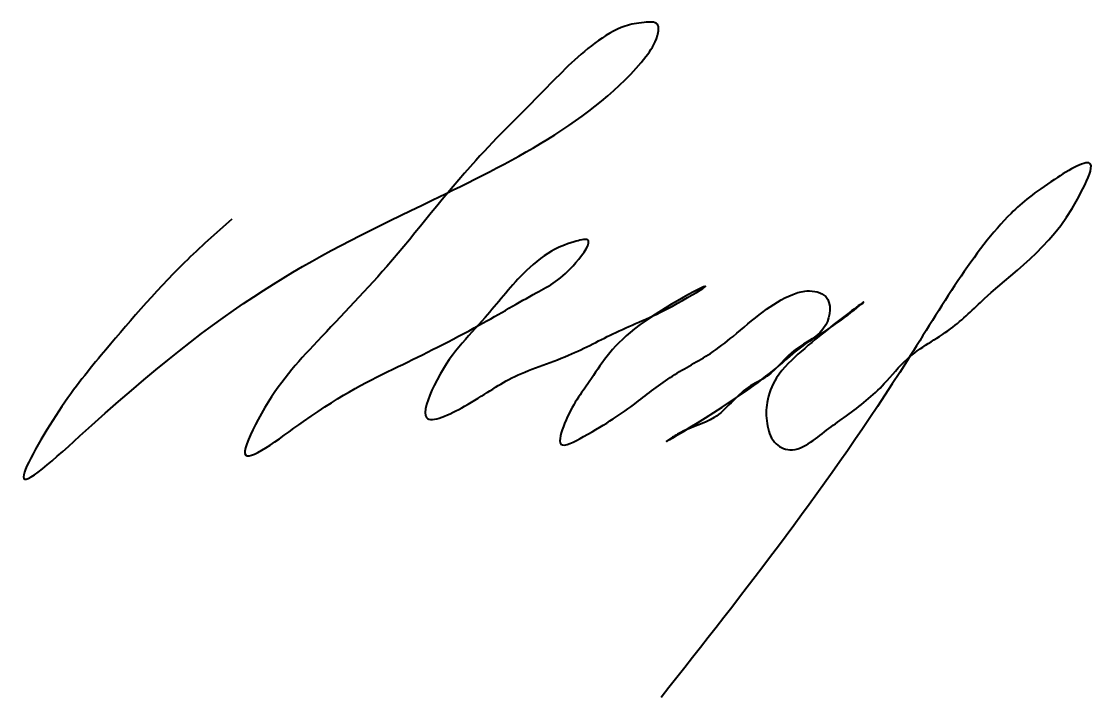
# Model space of a CAD drawing. Header units: millimetres. Extents: x 2155 to 3640, y 368 to 1305.
import ezdxf

# ---------------------------------------------------------------- set-up
doc = ezdxf.new("R2010")
doc.units = ezdxf.units.MM
doc.layers.get('0').update_dxf_attribs({"lineweight": 40})

msp = doc.modelspace()

# ---------------------------------------------------------------- linework, layer by layer
at = {"color": 5, "lineweight": 40}
msp.add_spline([(2446.6, 1031.3), (2381.1, 971), (2265.7, 842.6), (2202.8, 758.8), (2158.3, 672.4), (2252.6, 745.7), (2724.5, 1057.5), (3020.7, 1256.6), (3036.5, 1285.4), (3036.5, 1301.1), (3018.1, 1303.7), (2991.9, 1298.5), (2949.9, 1274.9), (2879.2, 1209.4), (2784.8, 1112.5), (2661.6, 965.8), (2559.3, 855.7), (2483.3, 753.6), (2465, 706.4), (2546.2, 751), (2677.3, 826.9), (2790, 884.6), (2868.7, 929.1), (2923.7, 971), (2939.5, 1002.5), (2921.1, 999.8), (2889.7, 986.7), (2850.3, 955.3), (2797.9, 895), (2727.1, 800.7), (2716.6, 756.2), (2769.1, 771.9), (2834.6, 811.2), (2913.2, 842.6), (2978.8, 874.1), (3057.4, 910.8), (3102, 937), (3005, 879.3), (2942.1, 806), (2908, 748.3), (2902.8, 719.5), (2934.2, 730), (3007.6, 777.2), (3057.4, 813.8), (3109.9, 845.3), (3141.3, 868.8), (3183, 902.9), (3224, 926.9), (3243.6, 931.7), (3269.8, 923.9), (3269.8, 884.6), (3227.8, 850.5), (3188.5, 813.8), (3162.3, 798.1), (3115.1, 756.2), (3067.9, 735.2), (3054.8, 727.4), (3170.1, 800.7), (3238.3, 855.7), (3296, 895), (3322.2, 916), (3280.3, 884.6), (3235.7, 847.9), (3201.6, 811.2), (3188.5, 777.2), (3188.5, 748.3), (3199, 722.1), (3220, 711.7), (3248.8, 722.1), (3274.2, 741.2), (3298.6, 758.8), (3351, 803.4), (3382.5, 837.4), (3442.8, 879.3), (3490, 921.2), (3626.3, 1073.2), (3636.8, 1107.2), (3587, 1086.3), (3526.7, 1039.1), (3382.5, 834.8), (3041.7, 368.5)], degree=3, dxfattribs=at)

doc.saveas('drawing.dxf')
